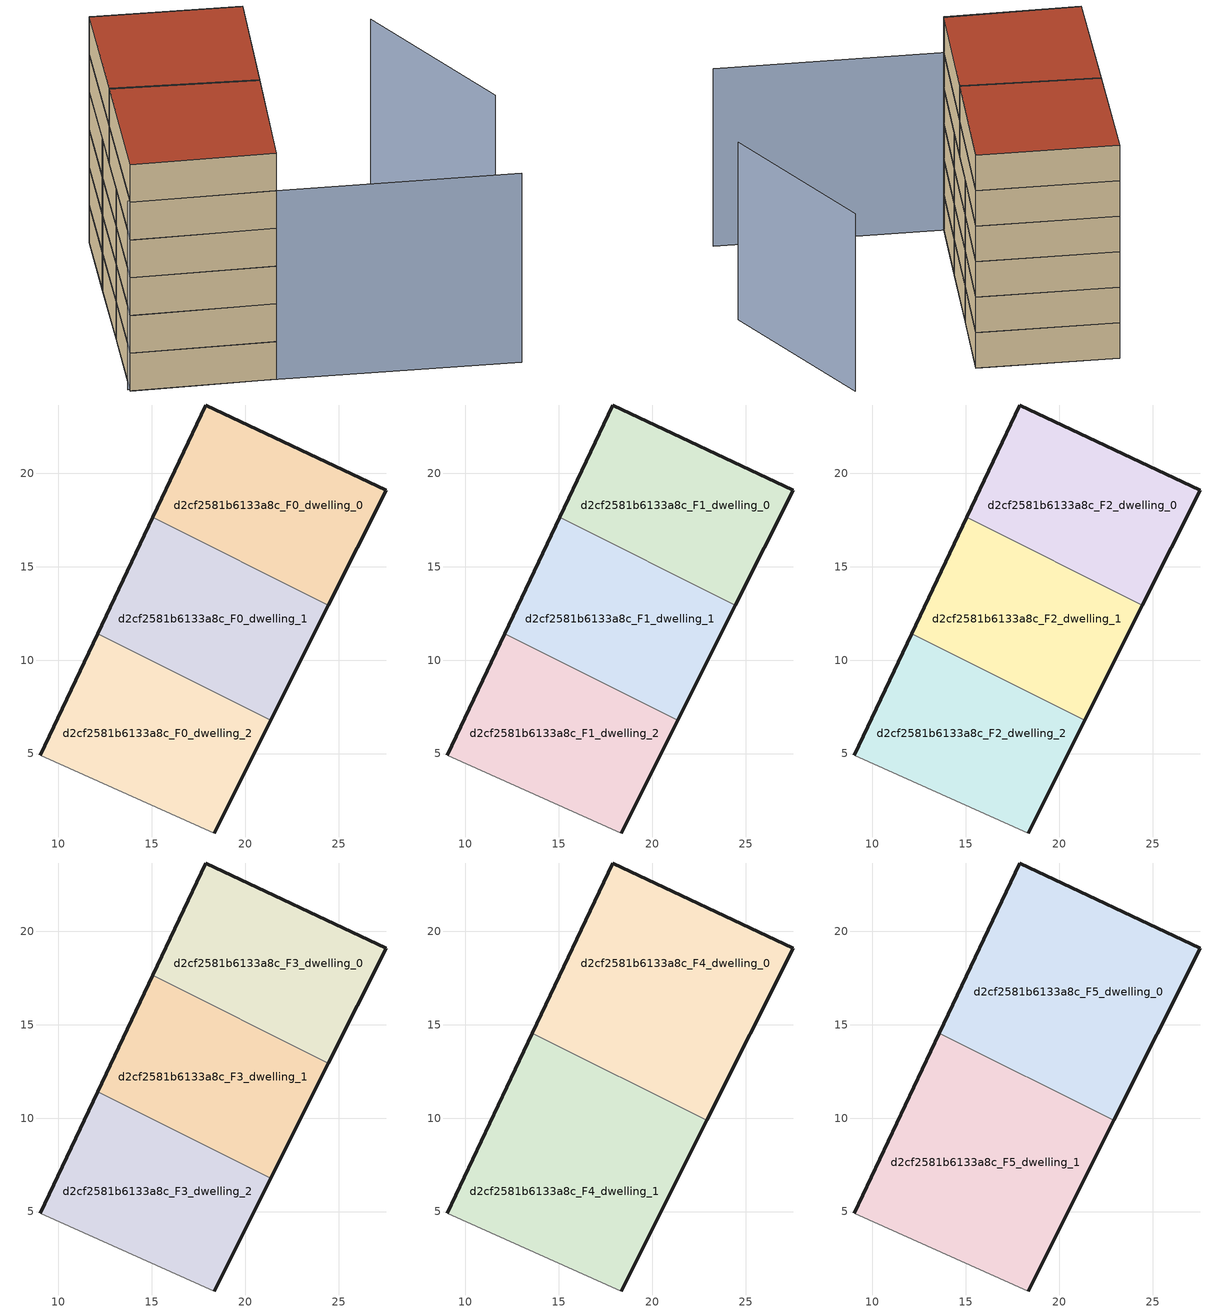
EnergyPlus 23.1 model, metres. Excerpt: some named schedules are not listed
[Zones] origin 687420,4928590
d2cf2581b6133a8c_F0_dwelling_0
 floor ground (EU_floor_Construction): 24.45,12.93 27.54,19.09 17.89,23.65 15.05,17.64 z0
 wall outside (EU_wall_Construction): 15.05,17.64 17.89,23.65 27.54,19.09 24.45,12.93 z0:3
 wall to d2cf2581b6133a8c_F0_dwelling_1 (EU_wall_Construction): 24.45,12.93 15.05,17.64 z0:3
d2cf2581b6133a8c_F0_dwelling_1
 floor ground (EU_floor_Construction): 21.37,6.79 24.45,12.93 15.05,17.64 12.11,11.42 z0
 wall outside (EU_wall_Construction): 24.45,12.93 21.37,6.79 / 12.11,11.42 15.05,17.64 z0:3
 wall to d2cf2581b6133a8c_F0_dwelling_2 (EU_wall_Construction): 21.37,6.79 12.11,11.42 z0:3
d2cf2581b6133a8c_F0_dwelling_2
 floor ground (EU_floor_Construction): 18.35,0.75 21.37,6.79 12.11,11.42 9.04,4.9 z0
 wall outside (EU_wall_Construction): 21.37,6.79 18.35,0.75 / 9.04,4.9 12.11,11.42 z0:3
 wall adiabatic (EU_wall_Construction): 18.35,0.75 9.04,4.9 z0:3
d2cf2581b6133a8c_F1_dwelling_0
 floor to d2cf2581b6133a8c_F0_dwelling_0 (EU_floor_Construction): 24.45,12.93 27.54,19.09 17.89,23.65 15.05,17.64 z3
 wall outside (EU_wall_Construction): 15.05,17.64 17.89,23.65 27.54,19.09 24.45,12.93 z3:6
 wall to d2cf2581b6133a8c_F1_dwelling_1 (EU_wall_Construction): 24.45,12.93 15.05,17.64 z3:6
d2cf2581b6133a8c_F1_dwelling_1
 floor to d2cf2581b6133a8c_F0_dwelling_1 (EU_floor_Construction): 21.37,6.79 24.45,12.93 15.05,17.64 12.11,11.42 z3
 wall outside (EU_wall_Construction): 24.45,12.93 21.37,6.79 / 12.11,11.42 15.05,17.64 z3:6
 wall to d2cf2581b6133a8c_F1_dwelling_2 (EU_wall_Construction): 21.37,6.79 12.11,11.42 z3:6
d2cf2581b6133a8c_F1_dwelling_2
 floor to d2cf2581b6133a8c_F0_dwelling_2 (EU_floor_Construction): 18.35,0.75 21.37,6.79 12.11,11.42 9.04,4.9 z3
 wall outside (EU_wall_Construction): 21.37,6.79 18.35,0.75 / 9.04,4.9 12.11,11.42 z3:6
 wall adiabatic (EU_wall_Construction): 18.35,0.75 9.04,4.9 z3:6
d2cf2581b6133a8c_F2_dwelling_0
 floor to d2cf2581b6133a8c_F1_dwelling_0 (EU_floor_Construction): 24.45,12.93 27.54,19.09 17.89,23.65 15.05,17.64 z6
 wall outside (EU_wall_Construction): 15.05,17.64 17.89,23.65 27.54,19.09 24.45,12.93 z6:9
 wall to d2cf2581b6133a8c_F2_dwelling_1 (EU_wall_Construction): 24.45,12.93 15.05,17.64 z6:9
d2cf2581b6133a8c_F2_dwelling_1
 floor to d2cf2581b6133a8c_F1_dwelling_1 (EU_floor_Construction): 21.37,6.79 24.45,12.93 15.05,17.64 12.11,11.42 z6
 wall outside (EU_wall_Construction): 24.45,12.93 21.37,6.79 / 12.11,11.42 15.05,17.64 z6:9
 wall to d2cf2581b6133a8c_F2_dwelling_2 (EU_wall_Construction): 21.37,6.79 12.11,11.42 z6:9
d2cf2581b6133a8c_F2_dwelling_2
 floor to d2cf2581b6133a8c_F1_dwelling_2 (EU_floor_Construction): 18.35,0.75 21.37,6.79 12.11,11.42 9.04,4.9 z6
 wall outside (EU_wall_Construction): 21.37,6.79 18.35,0.75 / 9.04,4.9 12.11,11.42 z6:9
 wall adiabatic (EU_wall_Construction): 18.35,0.75 9.04,4.9 z6:9
d2cf2581b6133a8c_F3_dwelling_0
 floor to d2cf2581b6133a8c_F2_dwelling_0 (EU_floor_Construction): 24.45,12.93 27.54,19.09 17.89,23.65 15.05,17.64 z9
 wall outside (EU_wall_Construction): 15.05,17.64 17.89,23.65 27.54,19.09 24.45,12.93 z9:12
 wall to d2cf2581b6133a8c_F3_dwelling_1 (EU_wall_Construction): 24.45,12.93 15.05,17.64 z9:12
d2cf2581b6133a8c_F3_dwelling_1
 floor to d2cf2581b6133a8c_F2_dwelling_1 (EU_floor_Construction): 21.37,6.79 24.45,12.93 15.05,17.64 12.11,11.42 z9
 wall outside (EU_wall_Construction): 24.45,12.93 21.37,6.79 / 12.11,11.42 15.05,17.64 z9:12
 wall to d2cf2581b6133a8c_F3_dwelling_2 (EU_wall_Construction): 21.37,6.79 12.11,11.42 z9:12
d2cf2581b6133a8c_F3_dwelling_2
 floor to d2cf2581b6133a8c_F2_dwelling_2 (EU_floor_Construction): 18.35,0.75 21.37,6.79 12.11,11.42 9.04,4.9 z9
 wall outside (EU_wall_Construction): 21.37,6.79 18.35,0.75 / 9.04,4.9 12.11,11.42 z9:12
 wall adiabatic (EU_wall_Construction): 18.35,0.75 9.04,4.9 z9:12
d2cf2581b6133a8c_F4_dwelling_0
 floor to d2cf2581b6133a8c_F3_dwelling_0 (EU_floor_Construction): 24.45,12.93 27.54,19.09 17.89,23.65 15.05,17.64 z12
 floor to d2cf2581b6133a8c_F3_dwelling_1 (EU_floor_Construction): 22.92,9.87 24.45,12.93 15.05,17.64 13.59,14.54 z12
 wall outside (EU_wall_Construction): 13.59,14.54 17.89,23.65 27.54,19.09 22.92,9.87 z12:15
 wall to d2cf2581b6133a8c_F4_dwelling_1 (EU_wall_Construction): 22.92,9.87 13.59,14.54 z12:15
d2cf2581b6133a8c_F4_dwelling_1
 floor to d2cf2581b6133a8c_F3_dwelling_1 (EU_floor_Construction): 21.37,6.79 22.92,9.87 13.59,14.54 12.11,11.42 z12
 floor to d2cf2581b6133a8c_F3_dwelling_2 (EU_floor_Construction): 18.35,0.75 21.37,6.79 12.11,11.42 9.04,4.9 z12
 wall outside (EU_wall_Construction): 22.92,9.87 18.35,0.75 / 9.04,4.9 13.59,14.54 z12:15
 wall adiabatic (EU_wall_Construction): 18.35,0.75 9.04,4.9 z12:15
d2cf2581b6133a8c_F5_dwelling_0
 floor to d2cf2581b6133a8c_F4_dwelling_0 (EU_floor_Construction): 22.92,9.87 27.54,19.09 17.89,23.65 13.59,14.54 z15
 wall outside (EU_wall_Construction): 13.59,14.54 17.89,23.65 27.54,19.09 22.92,9.87 z15:18
 wall to d2cf2581b6133a8c_F5_dwelling_1 (EU_wall_Construction): 22.92,9.87 13.59,14.54 z15:18
 roof outside (EU_roof_Construction): 27.54,19.09 22.92,9.87 13.59,14.54 17.89,23.65 z18
d2cf2581b6133a8c_F5_dwelling_1
 floor to d2cf2581b6133a8c_F4_dwelling_1 (EU_floor_Construction): 18.35,0.75 22.92,9.87 13.59,14.54 9.04,4.9 z15
 wall outside (EU_wall_Construction): 22.92,9.87 18.35,0.75 / 9.04,4.9 13.59,14.54 z15:18
 wall adiabatic (EU_wall_Construction): 18.35,0.75 9.04,4.9 z15:18
 roof outside (EU_roof_Construction): 22.92,9.87 18.35,0.75 9.04,4.9 13.59,14.54 z18
shading: 8.98,5.13 33.83,-6.49 / 38.22,3.58 36.78,17.07 z0:15
[Building]
EU S2 Campaign: North Axis=0; Terrain=City; Solar Distribution=FullExterior
[Site:Location]
Bologna: Latitude=44.5; Longitude=11.25; Time Zone=1; Elevation=37
[SizingPeriod:WeatherFileDays]
AnnualSizingPeriod: Begin Month=1; Begin Day of Month=1; End Month=12; End Day of Month=31; Day of Week for Start Day=Monday; Use Weather File Daylight Saving Period=No; Use Weather File Rain and Snow Indicators=No
[MATERIAL]
EU_InternalMass_Material: Roughness=MediumRough; Thickness=0.1; Conductivity=1; Density=1800; Specific Heat=900; Thermal Absorptance=0.9; Solar Absorptance=0.7; Visible Absorptance=0.7
[MATERIAL:NOMASS] Roughness=MediumRough; Thermal Absorptance=0.9; Solar Absorptance=0.7; Visible Absorptance=0.7
Name | Thermal Resistance
EU_wall_NoMass | 0.905828
EU_roof_NoMass | 0.37593
EU_floor_NoMass | 0.67114
[CONSTRUCTION]
EU_wall_Construction: EU_wall_NoMass
EU_roof_Construction: EU_roof_NoMass
EU_floor_Construction: EU_floor_NoMass
EU_InternalMass_Construction: EU_InternalMass_Material
[ZONE] Type=1; Multiplier=1; Ceiling Height=autocalculate; Floor Area=autocalculate; Part of Total Floor Area=Yes
Name | Volume
d2cf2581b6133a8c_F0_dwelling_0; d2cf2581b6133a8c_F1_dwelling_0; d2cf2581b6133a8c_F2_dwelling_0; d2cf2581b6133a8c_F3_dwelling_0 | 215.087
d2cf2581b6133a8c_F4_dwelling_0; d2cf2581b6133a8c_F5_dwelling_0 | 322.62
d2cf2581b6133a8c_F0_dwelling_1; d2cf2581b6133a8c_F1_dwelling_1; d2cf2581b6133a8c_F2_dwelling_1; d2cf2581b6133a8c_F3_dwelling_1 | 215.099
d2cf2581b6133a8c_F4_dwelling_1; d2cf2581b6133a8c_F5_dwelling_1 | 322.629
d2cf2581b6133a8c_F0_dwelling_2; d2cf2581b6133a8c_F1_dwelling_2; d2cf2581b6133a8c_F2_dwelling_2; d2cf2581b6133a8c_F3_dwelling_2 | 215.09
[INTERNALMASS] Construction=EU_InternalMass_Construction
Name | Zone or ZoneList | Surface Area
d2cf2581b6133a8c_F0_dwelling_0_EU_InternalMass | d2cf2581b6133a8c_F0_dwelling_0 | 71.6951
d2cf2581b6133a8c_F0_dwelling_1_EU_InternalMass | d2cf2581b6133a8c_F0_dwelling_1 | 71.7
d2cf2581b6133a8c_F0_dwelling_2_EU_InternalMass | d2cf2581b6133a8c_F0_dwelling_2 | 71.6965
d2cf2581b6133a8c_F1_dwelling_0_EU_InternalMass | d2cf2581b6133a8c_F1_dwelling_0 | 71.6951
d2cf2581b6133a8c_F1_dwelling_1_EU_InternalMass | d2cf2581b6133a8c_F1_dwelling_1 | 71.7
d2cf2581b6133a8c_F1_dwelling_2_EU_InternalMass | d2cf2581b6133a8c_F1_dwelling_2 | 71.6965
d2cf2581b6133a8c_F2_dwelling_0_EU_InternalMass | d2cf2581b6133a8c_F2_dwelling_0 | 71.6951
d2cf2581b6133a8c_F2_dwelling_1_EU_InternalMass | d2cf2581b6133a8c_F2_dwelling_1 | 71.7
d2cf2581b6133a8c_F2_dwelling_2_EU_InternalMass | d2cf2581b6133a8c_F2_dwelling_2 | 71.6965
d2cf2581b6133a8c_F3_dwelling_0_EU_InternalMass | d2cf2581b6133a8c_F3_dwelling_0 | 71.6951
d2cf2581b6133a8c_F3_dwelling_1_EU_InternalMass | d2cf2581b6133a8c_F3_dwelling_1 | 71.7
d2cf2581b6133a8c_F3_dwelling_2_EU_InternalMass | d2cf2581b6133a8c_F3_dwelling_2 | 71.6965
d2cf2581b6133a8c_F4_dwelling_0_EU_InternalMass | d2cf2581b6133a8c_F4_dwelling_0 | 107.54
d2cf2581b6133a8c_F4_dwelling_1_EU_InternalMass | d2cf2581b6133a8c_F4_dwelling_1 | 107.543
d2cf2581b6133a8c_F5_dwelling_0_EU_InternalMass | d2cf2581b6133a8c_F5_dwelling_0 | 107.54
d2cf2581b6133a8c_F5_dwelling_1_EU_InternalMass | d2cf2581b6133a8c_F5_dwelling_1 | 107.543
[OTHEREQUIPMENT] Fuel Type=Electricity; Design Level Calculation Method=Watts/Area; Power per Zone Floor Area=1; Fraction Latent=0; Fraction Radiant=0; Fraction Lost=0; Carbon Dioxide Generation Rate=0; EndUse Subcategory=EU_Step8_InternalGains
Name | Zone or ZoneList or Space or SpaceList | Schedule
EU_Step8_InternalGain_d2cf2581b6133a8c_F0_dwelling_0_f000 | d2cf2581b6133a8c_F0_dwelling_0 | EU_Step8_GainSchedule_d2cf2581b6133a8c_F0_dwelling_0_f000
EU_Step8_InternalGain_d2cf2581b6133a8c_F0_dwelling_1_f000 | d2cf2581b6133a8c_F0_dwelling_1 | EU_Step8_GainSchedule_d2cf2581b6133a8c_F0_dwelling_1_f000
EU_Step8_InternalGain_d2cf2581b6133a8c_F0_dwelling_2_f000 | d2cf2581b6133a8c_F0_dwelling_2 | EU_Step8_GainSchedule_d2cf2581b6133a8c_F0_dwelling_2_f000
EU_Step8_InternalGain_d2cf2581b6133a8c_F1_dwelling_0_f000 | d2cf2581b6133a8c_F1_dwelling_0 | EU_Step8_GainSchedule_d2cf2581b6133a8c_F1_dwelling_0_f000
EU_Step8_InternalGain_d2cf2581b6133a8c_F1_dwelling_1_f000 | d2cf2581b6133a8c_F1_dwelling_1 | EU_Step8_GainSchedule_d2cf2581b6133a8c_F1_dwelling_1_f000
EU_Step8_InternalGain_d2cf2581b6133a8c_F1_dwelling_2_f000 | d2cf2581b6133a8c_F1_dwelling_2 | EU_Step8_GainSchedule_d2cf2581b6133a8c_F1_dwelling_2_f000
EU_Step8_InternalGain_d2cf2581b6133a8c_F2_dwelling_0_f000 | d2cf2581b6133a8c_F2_dwelling_0 | EU_Step8_GainSchedule_d2cf2581b6133a8c_F2_dwelling_0_f000
EU_Step8_InternalGain_d2cf2581b6133a8c_F2_dwelling_1_f000 | d2cf2581b6133a8c_F2_dwelling_1 | EU_Step8_GainSchedule_d2cf2581b6133a8c_F2_dwelling_1_f000
EU_Step8_InternalGain_d2cf2581b6133a8c_F2_dwelling_2_f000 | d2cf2581b6133a8c_F2_dwelling_2 | EU_Step8_GainSchedule_d2cf2581b6133a8c_F2_dwelling_2_f000
EU_Step8_InternalGain_d2cf2581b6133a8c_F3_dwelling_0_f000 | d2cf2581b6133a8c_F3_dwelling_0 | EU_Step8_GainSchedule_d2cf2581b6133a8c_F3_dwelling_0_f000
EU_Step8_InternalGain_d2cf2581b6133a8c_F3_dwelling_1_f000 | d2cf2581b6133a8c_F3_dwelling_1 | EU_Step8_GainSchedule_d2cf2581b6133a8c_F3_dwelling_1_f000
EU_Step8_InternalGain_d2cf2581b6133a8c_F3_dwelling_2_f000 | d2cf2581b6133a8c_F3_dwelling_2 | EU_Step8_GainSchedule_d2cf2581b6133a8c_F3_dwelling_2_f000
EU_Step8_InternalGain_d2cf2581b6133a8c_F4_dwelling_0_f000 | d2cf2581b6133a8c_F4_dwelling_0 | EU_Step8_GainSchedule_d2cf2581b6133a8c_F4_dwelling_0_f000
EU_Step8_InternalGain_d2cf2581b6133a8c_F4_dwelling_1_f000 | d2cf2581b6133a8c_F4_dwelling_1 | EU_Step8_GainSchedule_d2cf2581b6133a8c_F4_dwelling_1_f000
EU_Step8_InternalGain_d2cf2581b6133a8c_F5_dwelling_0_f000 | d2cf2581b6133a8c_F5_dwelling_0 | EU_Step8_GainSchedule_d2cf2581b6133a8c_F5_dwelling_0_f000
EU_Step8_InternalGain_d2cf2581b6133a8c_F5_dwelling_1_f000 | d2cf2581b6133a8c_F5_dwelling_1 | EU_Step8_GainSchedule_d2cf2581b6133a8c_F5_dwelling_1_f000
[ZONEVENTILATION:DESIGNFLOWRATE] Schedule=EU_AlwaysOn; Design Flow Rate Calculation Method=AirChanges/Hour; Air Changes per Hour=0.73129; Ventilation Type=Natural; Fan Pressure Rise=0; Fan Total Efficiency=1; Constant Term Coefficient=1; Temperature Term Coefficient=0; Velocity Term Coefficient=0; Velocity Squared Term Coefficient=0; Minimum Indoor Temperature=-100; Maximum Indoor Temperature=100; Delta Temperature=-100; Minimum Outdoor Temperature=-100; Maximum Outdoor Temperature=100; Maximum Wind Speed=40
Name | Zone or ZoneList or Space or SpaceList
EU_ConstantAir_d2cf2581b6133a8c_F0_dwelling_0 | d2cf2581b6133a8c_F0_dwelling_0
EU_ConstantAir_d2cf2581b6133a8c_F0_dwelling_1 | d2cf2581b6133a8c_F0_dwelling_1
EU_ConstantAir_d2cf2581b6133a8c_F0_dwelling_2 | d2cf2581b6133a8c_F0_dwelling_2
EU_ConstantAir_d2cf2581b6133a8c_F1_dwelling_0 | d2cf2581b6133a8c_F1_dwelling_0
EU_ConstantAir_d2cf2581b6133a8c_F1_dwelling_1 | d2cf2581b6133a8c_F1_dwelling_1
EU_ConstantAir_d2cf2581b6133a8c_F1_dwelling_2 | d2cf2581b6133a8c_F1_dwelling_2
EU_ConstantAir_d2cf2581b6133a8c_F2_dwelling_0 | d2cf2581b6133a8c_F2_dwelling_0
EU_ConstantAir_d2cf2581b6133a8c_F2_dwelling_1 | d2cf2581b6133a8c_F2_dwelling_1
EU_ConstantAir_d2cf2581b6133a8c_F2_dwelling_2 | d2cf2581b6133a8c_F2_dwelling_2
EU_ConstantAir_d2cf2581b6133a8c_F3_dwelling_0 | d2cf2581b6133a8c_F3_dwelling_0
EU_ConstantAir_d2cf2581b6133a8c_F3_dwelling_1 | d2cf2581b6133a8c_F3_dwelling_1
EU_ConstantAir_d2cf2581b6133a8c_F3_dwelling_2 | d2cf2581b6133a8c_F3_dwelling_2
EU_ConstantAir_d2cf2581b6133a8c_F4_dwelling_0 | d2cf2581b6133a8c_F4_dwelling_0
EU_ConstantAir_d2cf2581b6133a8c_F4_dwelling_1 | d2cf2581b6133a8c_F4_dwelling_1
EU_ConstantAir_d2cf2581b6133a8c_F5_dwelling_0 | d2cf2581b6133a8c_F5_dwelling_0
EU_ConstantAir_d2cf2581b6133a8c_F5_dwelling_1 | d2cf2581b6133a8c_F5_dwelling_1
[HVACTEMPLATE:THERMOSTAT] Constant Heating Setpoint=20; Constant Cooling Setpoint=50
EU_HeatOnly_d2cf2581b6133a8c_F0_dwelling_0; EU_HeatOnly_d2cf2581b6133a8c_F0_dwelling_1; EU_HeatOnly_d2cf2581b6133a8c_F0_dwelling_2; EU_HeatOnly_d2cf2581b6133a8c_F1_dwelling_0; EU_HeatOnly_d2cf2581b6133a8c_F1_dwelling_1; EU_HeatOnly_d2cf2581b6133a8c_F1_dwelling_2; EU_HeatOnly_d2cf2581b6133a8c_F2_dwelling_0; EU_HeatOnly_d2cf2581b6133a8c_F2_dwelling_1; EU_HeatOnly_d2cf2581b6133a8c_F2_dwelling_2; EU_HeatOnly_d2cf2581b6133a8c_F3_dwelling_0; EU_HeatOnly_d2cf2581b6133a8c_F3_dwelling_1; EU_HeatOnly_d2cf2581b6133a8c_F3_dwelling_2; EU_HeatOnly_d2cf2581b6133a8c_F4_dwelling_0; EU_HeatOnly_d2cf2581b6133a8c_F4_dwelling_1; EU_HeatOnly_d2cf2581b6133a8c_F5_dwelling_0; EU_HeatOnly_d2cf2581b6133a8c_F5_dwelling_1
[HVACTEMPLATE:ZONE:IDEALLOADSAIRSYSTEM] System Availability Schedule=EU_AlwaysOn; Maximum Heating Supply Air Temperature=50; Minimum Cooling Supply Air Temperature=13; Maximum Heating Supply Air Humidity Ratio=0.0156; Minimum Cooling Supply Air Humidity Ratio=0.0077; Heating Limit=NoLimit; Cooling Limit=NoLimit; Heating Availability Schedule=EU_AlwaysOn; Cooling Availability Schedule=EU_CoolingOff; Dehumidification Control Type=ConstantSensibleHeatRatio; Cooling Sensible Heat Ratio=0.7; Dehumidification Setpoint=60; Humidification Control Type=None; Humidification Setpoint=30; Outdoor Air Method=None; Outdoor Air Flow Rate per Person=0.00944; Outdoor Air Flow Rate per Zone Floor Area=0; Outdoor Air Flow Rate per Zone=0; Demand Controlled Ventilation Type=None; Outdoor Air Economizer Type=NoEconomizer; Heat Recovery Type=None; Sensible Heat Recovery Effectiveness=0.7; Latent Heat Recovery Effectiveness=0.65
Name | Template Thermostat
d2cf2581b6133a8c_F0_dwelling_0 | EU_HeatOnly_d2cf2581b6133a8c_F0_dwelling_0
d2cf2581b6133a8c_F0_dwelling_1 | EU_HeatOnly_d2cf2581b6133a8c_F0_dwelling_1
d2cf2581b6133a8c_F0_dwelling_2 | EU_HeatOnly_d2cf2581b6133a8c_F0_dwelling_2
d2cf2581b6133a8c_F1_dwelling_0 | EU_HeatOnly_d2cf2581b6133a8c_F1_dwelling_0
d2cf2581b6133a8c_F1_dwelling_1 | EU_HeatOnly_d2cf2581b6133a8c_F1_dwelling_1
d2cf2581b6133a8c_F1_dwelling_2 | EU_HeatOnly_d2cf2581b6133a8c_F1_dwelling_2
d2cf2581b6133a8c_F2_dwelling_0 | EU_HeatOnly_d2cf2581b6133a8c_F2_dwelling_0
d2cf2581b6133a8c_F2_dwelling_1 | EU_HeatOnly_d2cf2581b6133a8c_F2_dwelling_1
d2cf2581b6133a8c_F2_dwelling_2 | EU_HeatOnly_d2cf2581b6133a8c_F2_dwelling_2
d2cf2581b6133a8c_F3_dwelling_0 | EU_HeatOnly_d2cf2581b6133a8c_F3_dwelling_0
d2cf2581b6133a8c_F3_dwelling_1 | EU_HeatOnly_d2cf2581b6133a8c_F3_dwelling_1
d2cf2581b6133a8c_F3_dwelling_2 | EU_HeatOnly_d2cf2581b6133a8c_F3_dwelling_2
d2cf2581b6133a8c_F4_dwelling_0 | EU_HeatOnly_d2cf2581b6133a8c_F4_dwelling_0
d2cf2581b6133a8c_F4_dwelling_1 | EU_HeatOnly_d2cf2581b6133a8c_F4_dwelling_1
d2cf2581b6133a8c_F5_dwelling_0 | EU_HeatOnly_d2cf2581b6133a8c_F5_dwelling_0
d2cf2581b6133a8c_F5_dwelling_1 | EU_HeatOnly_d2cf2581b6133a8c_F5_dwelling_1
